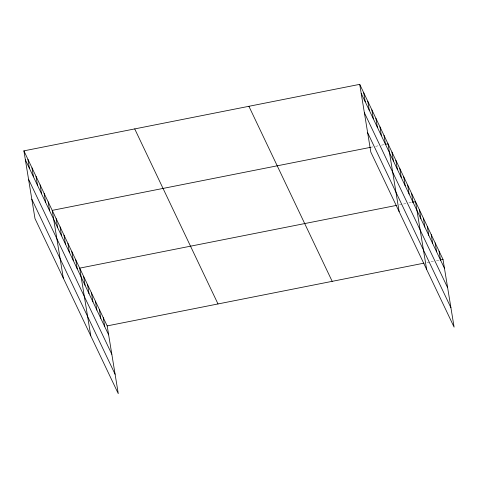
<?xml version="1.0" encoding="UTF-8"?>
<svg xmlns="http://www.w3.org/2000/svg" width="478" height="478" viewBox="0 0 478 478"><rect width="100%" height="100%" fill="white"/><g stroke="black" fill="none" stroke-linecap="round" stroke-linejoin="round"><path stroke-width="0.36" stroke-dasharray="2.39 1.79" d="M371.275 147.182L372.732 146.895M375.648 146.316L378.564 145.742M381.48 145.163L384.396 144.583M399.483 204.805L406.043 203.503M408.959 202.929L411.881 202.349M426.968 262.565L433.528 261.269M436.444 260.689L440.089 259.966"/><path stroke-width="0.72" d="M23.9 150.857L107.18 325.9L118.275 393.651L34.996 218.607L23.9 150.857L359.725 84.349L443.004 259.393L454.1 327.143L370.82 152.1L359.725 84.349M370.546 147.332L52.216 210.374L63.311 278.124M385.125 144.44L388.04 143.866L399.136 211.617M396.567 205.379L79.695 268.134L90.79 335.885M412.61 202.206L415.525 201.626L426.621 269.377M107.18 325.9L424.052 263.145M440.089 259.966L443.004 259.393M361.195 93.3L444.474 268.343M364.373 112.706L447.647 287.744M367.642 132.699L450.921 307.736M248.907 106.295L332.18 281.339M134.724 128.911L218.004 303.954M25.364 159.813L108.643 334.851M28.543 179.214L111.822 354.258M31.817 199.207L115.096 374.244M439.079 251.141L440.543 260.092M435.153 242.884L436.617 251.84M431.228 234.632L432.692 243.589M427.302 226.381L428.766 235.337M423.377 218.129L424.84 227.08M419.451 209.878L420.915 218.828M411.6 193.375L413.064 202.325M407.674 185.123L409.138 194.074M403.743 176.872L405.213 185.823M399.817 168.62L401.287 177.571M395.892 160.369L397.361 169.32M391.966 152.118L393.436 161.068M383.995 135.364L385.465 144.314M379.95 126.861L381.42 135.812M375.905 118.359L377.375 127.309M371.86 109.856L373.33 118.807M367.815 101.354L369.285 110.304M363.77 92.852L365.24 101.802M103.254 317.649L104.718 326.599M99.328 309.397L100.792 318.348M95.403 301.146L96.867 310.097M91.477 292.894L92.941 301.845M87.546 284.643L89.016 293.594M83.62 276.386L85.09 285.342M75.769 259.883L77.239 268.839M71.843 251.631L73.313 260.582M67.918 243.38L69.382 252.33M63.992 235.128L65.456 244.079M60.067 226.877L61.531 235.827M56.141 218.625L57.605 227.576M48.17 201.871L49.634 210.822M44.125 193.369L45.589 202.319M40.08 184.867L41.544 193.817M36.035 176.364L37.499 185.315M31.99 167.862L33.454 176.818M27.945 159.359L29.409 168.316"/></g></svg>
